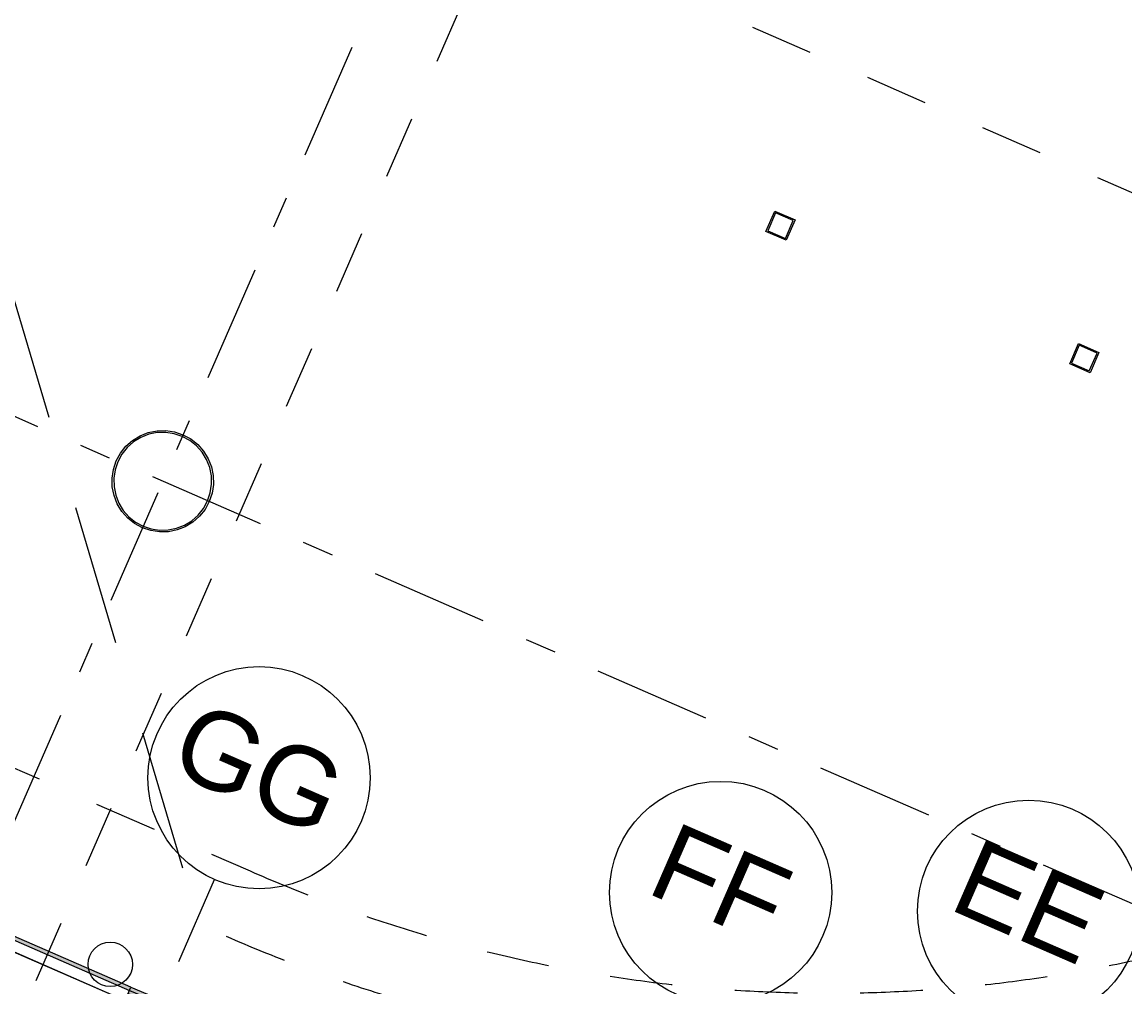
# Model space of a CAD drawing. Header units: millimetres. Extents: x -50172 to 90294, y -80883 to 956680.
# Drawn here: x -30409 to -25445, y -50216 to -45871 of the extents above; entities that cross this region are included whole.
import ezdxf
from ezdxf.enums import TextEntityAlignment as Align

# ---------------------------------------------------------------- set-up
doc = ezdxf.new("R2010")
doc.units = ezdxf.units.MM
doc.header["$MEASUREMENT"] = 0
for name, pattern in [('Dashed', [564.444447, 282.222223, -282.222223]), ('Double Dashed', [1093.611073, 529.166651, -211.666656, 141.111112, -211.666656]), ('Long Dashed', [1058.333302, 634.99999, -423.333311])]:
    doc.linetypes.add(name, pattern=pattern)
for name, color, linetype in [('A-25-M_Wall_Int', 7, 'Continuous'), ('A-95-MC_Marker_Section_P2.Marker', 7, 'Continuous'), ('COLUMN.IFC Import', 7, 'Continuous'), ('New_A-15-MG_Structural_Grid_Phase_2', 7, 'Continuous'), ('New_A-25-M_Wall_Int', 7, 'Continuous')]:
    doc.layers.add(name, color=color, linetype=linetype)
for name, color, linetype, lineweight in [('A-25-M_Wall_Int_Pen_No__1', 7, 'Continuous', 13), ('A-25-M_Wall_Int_Pen_No__87', 8, 'Continuous', 20), ('A-95-MC_Marker_Section_P2.Marker_Pen_No__1', 7, 'Continuous', 13), ('COLUMN.IFC Import_Pen_No__2', 8, 'Continuous', 15), ('New_A-25-M_Wall_Int_Pen_No__1', 7, 'Continuous', 13), ('New_A-35-M_FFE_Sanitary_Pen_No__1', 7, 'Continuous', 13), ('New_A-95-P_Drawing_Pen_No__1', 7, 'Continuous', 13), ('New_A-95-P_Drawing_Pen_No__191', 7, 'Continuous', 5)]:
    doc.layers.add(name, color=color, linetype=linetype, lineweight=lineweight)
for name, color, linetype, lineweight, true_color in [('A-25-M_Wall_Int_Pen_No__107', 7, 'Continuous', 15, 0xa6a6a6), ('A-25-M_Wall_Int_Pen_No__81', 7, 'Continuous', 20, 0x6a6a6a), ('New_A-15-MG_Structural_Grid_Phase_2_Pen_No__222', 7, 'Continuous', 13, 0x65af33), ('New_A-20-M_Roof_Accessory_Pen_No__61', 7, 'Continuous', 20, 0x6a6a6a), ('New_A-25-M_Wall_Int_Pen_No__107', 7, 'Continuous', 15, 0xa6a6a6), ('New_A-25-M_Wall_Int_Pen_No__81', 7, 'Continuous', 20, 0x6a6a6a)]:
    doc.layers.add(name, color=color, linetype=linetype, lineweight=lineweight, true_color=true_color)
doc.styles.add('GENERATED_STYLE_4', font='')
doc.styles.get('GENERATED_STYLE_4').set_extended_font_data('Swis721 BT')

# ---------------------------------------------------------------- blocks, each defined once
blk = doc.blocks.new('Wall_96_1', base_point=(-29918.5, -50217.2))
at = {"layer": 'New_A-25-M_Wall_Int_Pen_No__107', "linetype": 'Continuous'}
for points in [[(-20081.5, -46377.2, -0.413614), (-29924.5, -50231), (-29930.5, -50244.7, 0.413614), (-20067.8, -46383.2)], [(-20095.3, -46371.2, -0.413614), (-29918.5, -50217.2), (-29924.5, -50231, 0.413614), (-20081.5, -46377.2)]]:
    blk.add_hatch(color=256, dxfattribs=at).paths.add_polyline_path(points)
at = {"layer": 'New_A-25-M_Wall_Int_Pen_No__81', "linetype": 'Continuous', "lineweight": 0, "true_color": 0x353535}
for points in [[(-20021.1, -46403.7, -0.413614), (-29950.8, -50291.5), (-29951.2, -50292.4, 0.413614), (-20020.2, -46404.1)], [(-20067.8, -46383.2, -0.413614), (-29930.5, -50244.7), (-29930.9, -50245.6, 0.413614), (-20066.9, -46383.6)]]:
    blk.add_hatch(color=250, dxfattribs=at).paths.add_polyline_path(points)
at = {"layer": 'New_A-25-M_Wall_Int_Pen_No__1', "linetype": 'Continuous'}
for radius in [7549.1, 7548.1, 7498.1, 7497.1, 7482.1, 7467.1]:
    blk.add_arc((-26933.8, -43372.5), radius, 246.44045, 336.32308, dxfattribs=at)
blk = doc.blocks.new('Wall_243_1', base_point=(-25694.4, -51503.2))
at = {"layer": 'A-25-M_Wall_Int_Pen_No__87', "linetype": 'Continuous', "flags": 128}
for points in [[(-22379.6, -50115.5), (-25703.7, -51420.9)], [(-22440.8, -50192.1), (-22380.9, -50117)], [(-22380.9, -50117), (-22379.6, -50115.5)], [(-22479.5, -50240.7), (-22460.8, -50217.2)], [(-22460.8, -50217.2), (-22442, -50193.7)], [(-22442, -50193.7), (-22440.8, -50192.1)], [(-25694.4, -51503.2), (-22479.5, -50240.7)]]:
    blk.add_lwpolyline(points, dxfattribs=at)
blk = doc.blocks.new('Wall_256_1', base_point=(-32635.2, -49419.9))
at = {"layer": 'A-25-M_Wall_Int_Pen_No__107', "linetype": 'Continuous'}
for points in [[(-32810.9, -48972.3), (-29924.5, -50231), (-29918.5, -50217.2), (-32818.7, -48952.6)], [(-32635.2, -49419.9), (-30060.4, -50542.6), (-30054.4, -50528.9), (-32642.9, -49400.1)]]:
    blk.add_hatch(color=256, dxfattribs=at).paths.add_polyline_path(points)
at = {"layer": 'A-25-M_Wall_Int_Pen_No__81', "linetype": 'Continuous', "lineweight": 0, "true_color": 0x353535}
for points in [[(-32810.4, -48973.6), (-29924.9, -50231.9), (-29924.5, -50231), (-32810.9, -48972.3)], [(-32785.1, -49038.1), (-29944.4, -50276.8), (-29944, -50275.9), (-32785.6, -49036.8)], [(-32668.3, -49335.6), (-30034.8, -50484), (-30034.4, -50483.1), (-32668.8, -49334.3)], [(-32642.9, -49400.1), (-30054.4, -50528.9), (-30054, -50528), (-32643.5, -49398.8)]]:
    blk.add_hatch(color=250, dxfattribs=at).paths.add_polyline_path(points)
at = {"layer": 'A-25-M_Wall_Int_Pen_No__1', "linetype": 'Continuous'}
for p, q in [((-32810.9, -48972.3), (-29924.5, -50231)), ((-32810.4, -48973.6), (-29924.9, -50231.9)), ((-32785.6, -49036.8), (-29944, -50275.9)), ((-32785.1, -49038.1), (-29944.4, -50276.8)), ((-32668.8, -49334.3), (-30034.4, -50483.1)), ((-32668.3, -49335.6), (-30034.8, -50484)), ((-32643.5, -49398.8), (-30054, -50528)), ((-32642.9, -49400.1), (-30054.4, -50528.9))]:
    blk.add_line(p, q, dxfattribs=at)
at = {"layer": 'A-25-M_Wall_Int_Pen_No__1', "linetype": 'Continuous', "flags": 128}
for points in [[(-29918.5, -50217.2), (-32818.7, -48952.6)], [(-32635.2, -49419.9), (-30060.4, -50542.6)], [(-30060.4, -50542.6), (-29918.5, -50217.2)]]:
    blk.add_lwpolyline(points, dxfattribs=at)
blk = doc.blocks.new('Wall_400_1', base_point=(-25694.4, -51503.2))
at = {"layer": 'A-25-M_Wall_Int_Pen_No__107', "linetype": 'Continuous'}
for points in [[(-25699.9, -51489.2), (-22340, -50170.1), (-22349.3, -50157.6), (-25705.4, -51475.3)], [(-25694.4, -51503.2), (-22330.8, -50182.6), (-22340, -50170.1), (-25699.9, -51489.2)]]:
    blk.add_hatch(color=256, dxfattribs=at).paths.add_polyline_path(points)
at = {"layer": 'A-25-M_Wall_Int_Pen_No__81', "linetype": 'Continuous', "lineweight": 0, "true_color": 0x353535}
for points in [[(-25723.3, -51429.7), (-22379.4, -50116.8), (-22380, -50116), (-25723.7, -51428.7)], [(-25705.4, -51475.3), (-22349.3, -50157.6), (-22349.9, -50156.8), (-25705.8, -51474.3)]]:
    blk.add_hatch(color=250, dxfattribs=at).paths.add_polyline_path(points)
at = {"layer": 'A-25-M_Wall_Int_Pen_No__1', "linetype": 'Continuous'}
for p, q in [((-25723.3, -51429.7), (-22379.4, -50116.8)), ((-25705.8, -51474.3), (-22349.9, -50156.8)), ((-25705.4, -51475.3), (-22349.3, -50157.6)), ((-25699.9, -51489.2), (-22340, -50170.1))]:
    blk.add_line(p, q, dxfattribs=at)
at = {"layer": 'A-25-M_Wall_Int_Pen_No__1', "linetype": 'Continuous', "flags": 128}
for points in [[(-22380, -50116), (-25703.7, -51420.9)], [(-25694.4, -51503.2), (-22330.8, -50182.6)]]:
    blk.add_lwpolyline(points, dxfattribs=at)
blk = doc.blocks.new('Standard grid marker_6')
at = {"layer": 'New_A-15-MG_Structural_Grid_Phase_2_Pen_No__222', "linetype": 'Double Dashed'}
blk.add_line((705.1, 0), (20648.9, 0), dxfattribs=at)
at = {"layer": 'New_A-15-MG_Structural_Grid_Phase_2_Pen_No__222', "style": 'GENERATED_STYLE_4'}
blk.add_attdef('AC_MarkerText_1', text='', height=350, rotation=360, dxfattribs=at).set_placement((-500, 34.1), align=Align.MIDDLE_CENTER)
blk = doc.blocks.new('Standard grid marker_9')
at = {"layer": 'New_A-15-MG_Structural_Grid_Phase_2_Pen_No__222', "linetype": 'Double Dashed'}
blk.add_line((2590.6, 0), (0, 0), dxfattribs=at)
at = {"layer": 'New_A-15-MG_Structural_Grid_Phase_2_Pen_No__222', "linetype": 'Continuous'}
blk.add_circle((-500, 0), 500, dxfattribs=at)
at = {"layer": 'New_A-15-MG_Structural_Grid_Phase_2_Pen_No__222', "style": 'GENERATED_STYLE_4'}
for tag, p in [('AC_MarkerText_1_0', (-500, 43.3)), ('AC_MarkerText_1_1', (22598.6, 43.3))]:
    blk.add_attdef(tag, text='', height=350, rotation=90, dxfattribs=at).set_placement(p, align=Align.MIDDLE_CENTER)
blk = doc.blocks.new('Standard grid marker_10')
at = {"layer": 'New_A-15-MG_Structural_Grid_Phase_2_Pen_No__222', "linetype": 'Continuous'}
blk.add_circle((22695.6, 0), 500, dxfattribs=at)
at = {"layer": 'New_A-15-MG_Structural_Grid_Phase_2_Pen_No__222', "style": 'GENERATED_STYLE_4'}
for tag, p in [('AC_MarkerText_1_0', (-500, 43.4)), ('AC_MarkerText_1_1', (22695.6, 43.4))]:
    blk.add_attdef(tag, text='', height=350, rotation=255.0108, dxfattribs=at).set_placement(p, align=Align.MIDDLE_CENTER)
blk = doc.blocks.new('Standard grid marker_11')
at = {"layer": 'New_A-15-MG_Structural_Grid_Phase_2_Pen_No__222', "linetype": 'Continuous'}
blk.add_circle((22585.4, 0), 500, dxfattribs=at)
at = {"layer": 'New_A-15-MG_Structural_Grid_Phase_2_Pen_No__222', "style": 'GENERATED_STYLE_4'}
for tag, p in [('AC_MarkerText_1_0', (-500, 43.4)), ('AC_MarkerText_1_1', (22585.4, 43.4))]:
    blk.add_attdef(tag, text='', height=350, rotation=240.0028, dxfattribs=at).set_placement(p, align=Align.MIDDLE_CENTER)
blk = doc.blocks.new('Column 167')
at = {"layer": 'COLUMN.IFC Import_Pen_No__2', "linetype": 'Continuous'}
for p, q in [((-114.25, 197.887), (-78.152, 214.72)), ((-75.415, 207.202), (-110.25, 190.959)), ((-78.152, 214.72), (-39.679, 225.029)), ((-38.289, 217.15), (-75.415, 207.202)), ((-39.679, 225.029), (0, 228.5)), ((0, 220.5), (-38.289, 217.15)), ((0, 228.5), (39.679, 225.029)), ((38.289, 217.15), (0, 220.5)), ((75.415, 207.202), (38.289, 217.15)), ((39.679, 225.029), (78.152, 214.72)), ((110.25, 190.959), (75.415, 207.202)), ((78.152, 214.72), (114.25, 197.887)), ((-175.041, 146.877), (-146.877, 175.041)), ((-141.735, 168.913), (-168.913, 141.735)), ((-146.877, 175.041), (-114.25, 197.887)), ((-110.25, 190.959), (-141.735, 168.913)), ((141.735, 168.913), (110.25, 190.959)), ((114.25, 197.887), (146.877, 175.041)), ((168.913, 141.735), (141.735, 168.913)), ((146.877, 175.041), (175.041, 146.877)), ((-214.72, 78.152), (-197.887, 114.25)), ((-190.959, 110.25), (-207.202, 75.415)), ((-197.887, 114.25), (-175.041, 146.877)), ((-168.913, 141.735), (-190.959, 110.25)), ((190.959, 110.25), (168.913, 141.735)), ((175.041, 146.877), (197.887, 114.25)), ((207.202, 75.415), (190.959, 110.25)), ((197.887, 114.25), (214.72, 78.152)), ((-225.029, 39.679), (-214.72, 78.152)), ((-207.202, 75.415), (-217.15, 38.289)), ((217.15, 38.289), (207.202, 75.415)), ((214.72, 78.152), (225.029, 39.679)), ((-228.5, 0), (-225.029, 39.679)), ((-217.15, 38.289), (-220.5, 0)), ((220.5, 0), (217.15, 38.289)), ((217.15, -38.289), (220.5, 0)), ((225.029, 39.679), (228.5, 0)), ((228.5, 0), (225.029, -39.679)), ((-225.029, -39.679), (-228.5, 0)), ((-214.72, -78.152), (-225.029, -39.679)), ((-220.5, 0), (-217.15, -38.289)), ((-217.15, -38.289), (-207.202, -75.415)), ((207.202, -75.415), (217.15, -38.289)), ((225.029, -39.679), (214.72, -78.152)), ((-197.887, -114.25), (-214.72, -78.152)), ((-207.202, -75.415), (-190.959, -110.25)), ((190.959, -110.25), (207.202, -75.415)), ((214.72, -78.152), (197.887, -114.25)), ((-175.041, -146.877), (-197.887, -114.25)), ((-190.959, -110.25), (-168.913, -141.735)), ((-146.877, -175.041), (-175.041, -146.877)), ((-168.913, -141.735), (-141.735, -168.913)), ((141.735, -168.913), (168.913, -141.735)), ((175.041, -146.877), (146.877, -175.041)), ((168.913, -141.735), (190.959, -110.25)), ((197.887, -114.25), (175.041, -146.877)), ((-114.25, -197.887), (-146.877, -175.041)), ((-141.735, -168.913), (-110.25, -190.959)), ((-78.152, -214.72), (-114.25, -197.887)), ((-110.25, -190.959), (-75.415, -207.202)), ((75.415, -207.202), (110.25, -190.959)), ((114.25, -197.887), (78.152, -214.72)), ((110.25, -190.959), (141.735, -168.913)), ((146.877, -175.041), (114.25, -197.887)), ((-39.679, -225.029), (-78.152, -214.72)), ((-75.415, -207.202), (-38.289, -217.15)), ((0, -228.5), (-39.679, -225.029)), ((-38.289, -217.15), (0, -220.5)), ((0, -220.5), (38.289, -217.15)), ((39.679, -225.029), (0, -228.5)), ((38.289, -217.15), (75.415, -207.202)), ((78.152, -214.72), (39.679, -225.029))]:
    blk.add_line(p, q, dxfattribs=at)
blk = doc.blocks.new('Discrete Accessory 1910')
at = {"layer": 'COLUMN.IFC Import_Pen_No__2', "linetype": 'Continuous'}
for p, q in [((-50, 50), (50, 50)), ((-50, -50), (-50, 50)), ((50, 50), (50, -50)), ((-43.7, 43.7), (-43.7, -43.7)), ((43.7, 43.7), (-43.7, 43.7)), ((43.7, -43.7), (43.7, 43.7)), ((-43.7, -43.7), (43.7, -43.7)), ((50, -50), (-50, -50))]:
    blk.add_line(p, q, dxfattribs=at)
blk = doc.blocks.new('Discrete Accessory 1911')
at = {"layer": 'COLUMN.IFC Import_Pen_No__2', "linetype": 'Continuous'}
for p, q in [((-50, 50), (50, 50)), ((-50, -50), (-50, 50)), ((50, 50), (50, -50)), ((-43.7, 43.7), (-43.7, -43.7)), ((43.7, 43.7), (-43.7, 43.7)), ((43.7, -43.7), (43.7, 43.7)), ((-43.7, -43.7), (43.7, -43.7)), ((50, -50), (-50, -50))]:
    blk.add_line(p, q, dxfattribs=at)
blk = doc.blocks.new('Standard grid marker_40')
at = {"layer": 'New_A-15-MG_Structural_Grid_Phase_2_Pen_No__222', "linetype": 'Double Dashed'}
blk.add_line((18746, 0), (0, 0), dxfattribs=at)
at = {"layer": 'New_A-15-MG_Structural_Grid_Phase_2_Pen_No__222', "style": 'GENERATED_STYLE_4'}
for tag, p in [('AC_MarkerText_1_0', (-500, 41.2)), ('AC_MarkerText_1_1', (58742.4, 41.2))]:
    blk.add_attdef(tag, text='', height=350, rotation=270, dxfattribs=at).set_placement(p, align=Align.MIDDLE_CENTER)
blk = doc.blocks.new('Cutting Plane_6_1', base_point=(10470.5, -62286.8))
at = {"layer": 'A-95-MC_Marker_Section_P2.Marker_Pen_No__1', "linetype": 'Dashed'}
blk.add_line((3665.4, -59319.5), (-44301, -38403.7), dxfattribs=at)
blk = doc.blocks.new('Cutting Plane_7_1', base_point=(-15692.4, -10945.9))
at = {"layer": 'A-95-MC_Marker_Section_P2.Marker_Pen_No__1', "linetype": 'Dashed'}
blk.add_line((-20307.7, -27164.2), (-38549.4, -68998.4), dxfattribs=at)

msp = doc.modelspace()

# ---------------------------------------------------------------- linework, layer by layer
at = {"layer": 'New_A-20-M_Roof_Accessory_Pen_No__61', "linetype": 'Continuous'}
msp.add_circle((-30011.8, -50114), 100, dxfattribs=at)
at = {"layer": 'New_A-35-M_FFE_Sanitary_Pen_No__1', "linetype": 'Dashed'}
msp.add_arc((-26783.5, -43782), 6769.9, 246.44041, 336.44041, dxfattribs=at)
at = {"layer": 'New_A-95-P_Drawing_Pen_No__1', "linetype": 'Long Dashed'}
msp.add_line((-29685, -49681.3), (-34395.2, -33799.6), dxfattribs=at)
at = {"layer": 'New_A-95-P_Drawing_Pen_No__191', "linetype": 'Dashed'}
msp.add_line((-33177.8, -48038.2), (-29382.5, -49693.2), dxfattribs=at)
msp.add_arc((-26775.4, -43793.3), 6450.2, 246.15967, 336.50368, dxfattribs=at)

# ---------------------------------------------------------------- block references
at = {"layer": 'A-25-M_Wall_Int', "color": 250, "lineweight": 50, "true_color": 0x2a2a2a}
for name, p in [('Wall_256_1', (-32635.2, -49419.9)), ('Wall_400_1', (-25694.4, -51503.2)), ('Wall_243_1', (-25694.4, -51503.2))]:
    msp.add_blockref(name, p, dxfattribs=at)
at = {"layer": 'A-95-MC_Marker_Section_P2.Marker'}
for name, p in [('Cutting Plane_7_1', (-15692.4, -10945.9)), ('Cutting Plane_6_1', (10470.5, -62286.8))]:
    msp.add_blockref(name, p, dxfattribs=at)
at = {"layer": 'COLUMN.IFC Import', "linetype": 'Continuous', "zscale": 1000, "rotation": 336.4404115839877}
for name, p in [('Discrete Accessory 1910', (-26995.3, -46787.7)), ('Discrete Accessory 1911', (-25627.7, -47384)), ('Column 167', (-29775.7, -47938.7))]:
    msp.add_blockref(name, p, dxfattribs=at)
at = {"layer": 'New_A-15-MG_Structural_Grid_Phase_2', "color": 8, "linetype": 'Continuous', "lineweight": 15, "zscale": 1000}
for name, p, rotation in [('Standard grid marker_40', (-30734.1, -50137), 66.44041158399293), ('Standard grid marker_6', (-43500.2, -41953.1), 336.440411583993)]:
    msp.add_blockref(name, p, dxfattribs=dict(at, rotation=rotation))
at = {"layer": 'New_A-15-MG_Structural_Grid_Phase_2', "color": 8, "linetype": 'Continuous', "lineweight": 15}
ref = msp.add_blockref('Standard grid marker_9', (-29541.9, -49731.7), dxfattribs=dict(at, zscale=1000, rotation=246.4404115839914))
ref.add_attrib('AC_MarkerText_1', 'GG', dxfattribs={"layer": 'New_A-15-MG_Structural_Grid_Phase_2_Pen_No__222', "color": 85, "true_color": 0x65af33, "height": 350, "rotation": 336.4404, "style": 'GENERATED_STYLE_4'}).set_placement((-29342, -49230.1), align=Align.MIDDLE_CENTER)
ref = msp.add_blockref('Standard grid marker_10', (-30646.7, -72232.1), dxfattribs=dict(at, zscale=1000, rotation=81.4296153646693))
ref.add_attrib('AC_MarkerText_1_1', 'FF', dxfattribs={"layer": 'New_A-15-MG_Structural_Grid_Phase_2_Pen_No__222', "color": 85, "true_color": 0x65af33, "height": 350, "rotation": 336.4404, "style": 'GENERATED_STYLE_4'}).set_placement((-27264.5, -49746.5), align=Align.MIDDLE_CENTER)
ref = msp.add_blockref('Standard grid marker_11', (-23345.9, -72317.5), dxfattribs=dict(at, zscale=1000, rotation=96.43765179530504))
ref.add_attrib('AC_MarkerText_1_1', 'EE', dxfattribs={"layer": 'New_A-15-MG_Structural_Grid_Phase_2_Pen_No__222', "color": 85, "true_color": 0x65af33, "height": 350, "rotation": 336.4404, "style": 'GENERATED_STYLE_4'}).set_placement((-25878.2, -49831.1), align=Align.MIDDLE_CENTER)
at = {"layer": 'New_A-25-M_Wall_Int', "color": 250, "lineweight": 50, "true_color": 0x2a2a2a}
msp.add_blockref('Wall_96_1', (-29918.5, -50217.2), dxfattribs=at)

doc.saveas('drawing.dxf')
